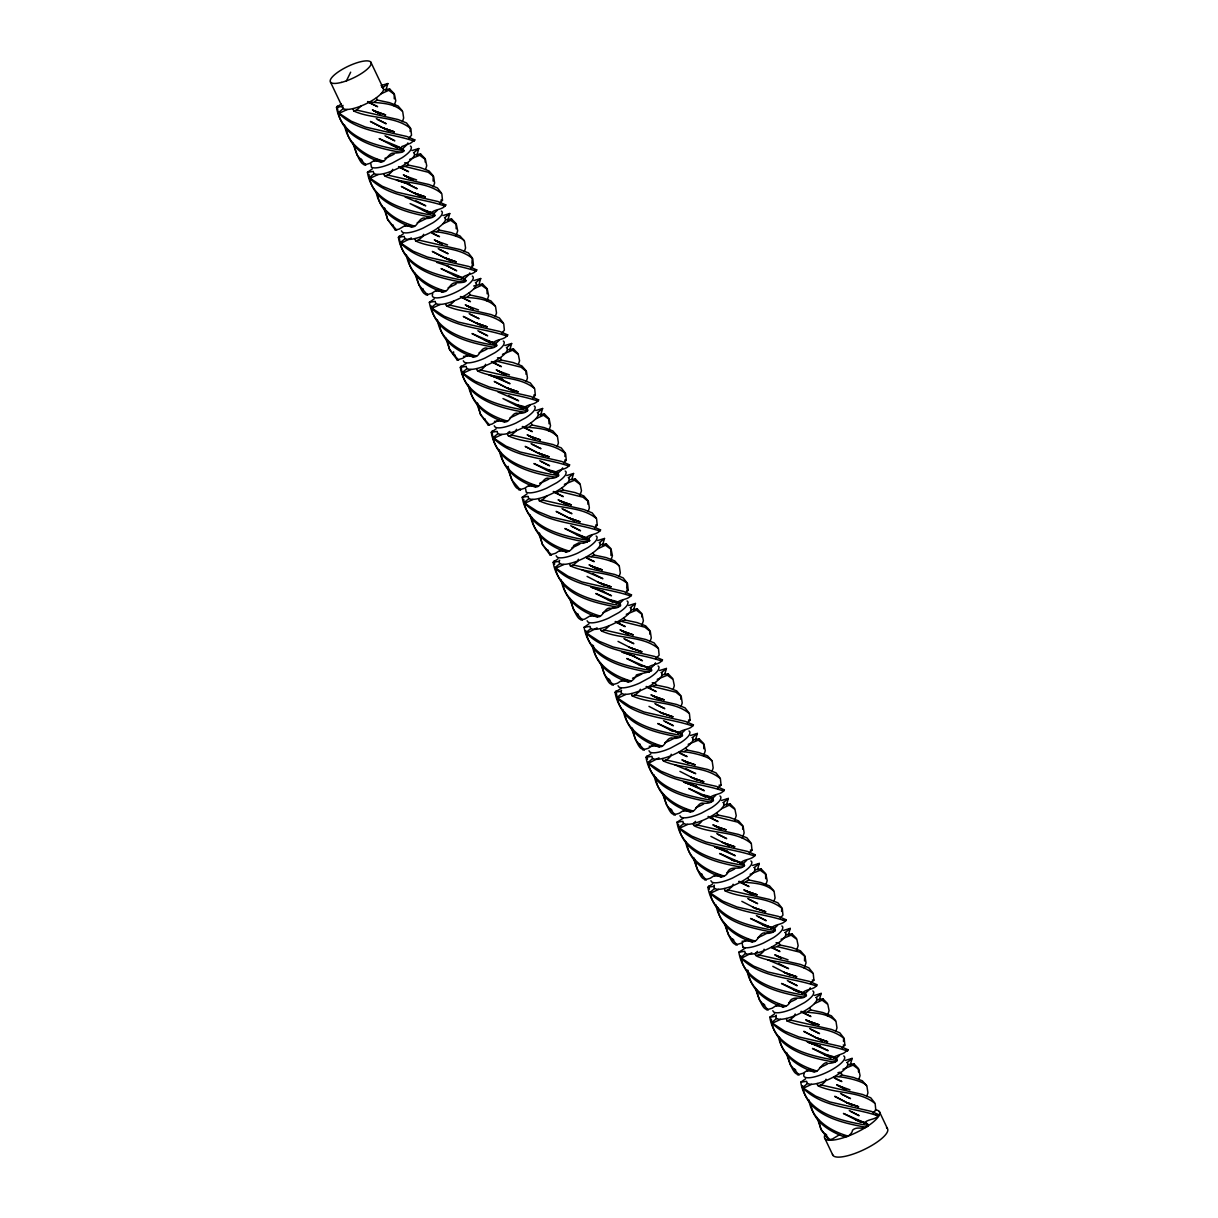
<?xml version="1.0" encoding="UTF-8"?>
<svg xmlns="http://www.w3.org/2000/svg" width="1218" height="1218" viewBox="0 0 1218 1218"><rect width="100%" height="100%" fill="white"/><g stroke="black" fill="none" stroke-linecap="round" stroke-linejoin="round"><path stroke-width="1.5" d="M719.884 875.133C720.158 879.822 729.14 874.174 728.349 870.626C732.84 865.404 739.707 870.855 744.457 865.633L743.604 863.806L731.957 859.756L743.604 863.806M781.591 1005.596C783.555 1009.326 790.741 1003.921 790.375 1000.404C795.004 995.502 801.627 1000.77 806.362 995.624L805.509 993.797L793.862 989.732L805.509 993.797M843.511 1135.952C846.54 1138.891 852.341 1133.532 852.585 1130.152C857.198 1125.63 863.638 1130.685 868.267 1125.599L867.414 1123.772L855.767 1119.707L867.414 1123.772M433.106 181.056L433.227 175.773L429.01 170.931L420.423 167.642L408.182 165.039L402.092 167.429L398.545 166.592M526.009 374.261L526.085 370.744L521.867 365.902L513.28 362.614L501.04 360.01L494.95 362.401L491.387 361.563M587.913 504.252L587.99 500.735L583.772 495.893L575.185 492.605L562.944 490.001L556.854 492.376L553.292 491.539L563.31 496.624L554.495 492.437M649.818 634.228L649.894 630.711L645.677 625.869L637.09 622.581L624.849 619.977L618.744 622.368L615.197 621.515L625.215 626.6L616.399 622.413M680.771 699.223L680.847 695.706L676.629 690.865L668.043 687.576L655.802 684.973L649.696 687.348L646.149 686.51L656.167 691.596L647.352 687.409M742.676 829.199L742.752 825.682L738.534 820.841L729.947 817.552L717.707 814.949L711.601 817.339L708.054 816.486L718.057 821.571L709.257 817.385M804.535 960.941L804.656 955.658L800.439 950.816L791.852 947.543L779.611 944.924C774.024 950.268 763.777 943.859 779.962 951.562L771.633 947.315M410.131 131.529L410.375 127.92L406.477 122.942L398.179 119.577L356.539 110.031L353.707 110.96L353.022 108.661M471.929 263.301L472.279 257.911L468.382 252.918L460.084 249.553L418.444 240.022L415.612 240.936L414.927 238.637M564.893 456.476L565.137 452.883L561.239 447.889L552.942 444.524L511.301 434.993C507.404 438.297 506.003 432.618 509.87 431.431M626.691 588.264L627.026 582.859L623.144 577.88L614.846 574.5L573.206 564.969L570.374 565.898L569.689 563.599M781.56 911.414L781.789 907.806L777.891 902.827L769.593 899.463L727.953 889.916L725.121 890.845L724.451 888.546M843.465 1041.39L843.693 1037.797L839.796 1032.803L831.498 1029.438L789.858 1019.908L787.026 1020.821L786.356 1018.522M370.851 163.821L371.414 167.201A22.518 6.394 -25.5 0 0 392.029 163.166L402.123 157.701A22.518 6.394 -25.5 0 0 410.999 149.449L411.41 147.454A22.518 6.394 -25.5 0 0 410.42 146.069M525.613 488.783L526.176 492.163A22.518 6.394 -25.5 0 0 546.791 488.114L556.885 482.648A22.518 6.394 -25.5 0 0 565.761 474.411L566.172 472.401A22.518 6.394 -25.5 0 0 565.182 471.031M742.264 943.706L742.843 947.086M379.407 160.228C383.244 166.607 388.024 153.361 392.592 153.163C419.555 152.326 391.313 144.47 379.148 138.593L397.677 148.215M410.177 226.076C416.876 230.08 417.987 218.098 423.986 217.946C426.528 218.905 429.436 218.479 432.086 217.459C441.251 213.348 424.686 211.247 422.448 209.846L434.08 213.911M441.738 291.833C449.229 293.173 448.574 283.094 455.349 282.82C482.343 282.652 450.066 273.289 441.053 268.584L458.014 277.369M472.264 356.448C479.481 359.203 479.633 348.257 485.891 347.922C488.433 348.881 491.341 348.455 493.99 347.45C503.156 343.339 486.591 341.223 484.353 339.822L495.985 343.887M503.019 420.682C508.682 425.737 511.134 413.389 516.402 413.115C526.876 414.912 535.768 406.979 515.305 404.818L526.937 408.883M534.063 485.388C538.737 491.25 542.467 478.324 547.354 478.111C557.829 479.907 566.72 471.975 546.243 469.798L557.89 473.863M564.939 551.038L566.279 552.119L569.354 551.13L573.282 547.674L573.708 545.481L578.748 542.893L583.559 543.258L589.695 540.685L588.842 538.858L577.195 534.793L588.842 538.858M595.876 615.653C601.54 620.708 603.991 608.361 609.259 608.087C619.734 609.883 628.625 601.966 608.147 599.789L619.795 603.854M627.026 680.162C628.168 685.292 636.024 678.03 636.359 674.985C644.474 672.123 664.708 671.209 639.1 664.784L650.747 668.834M657.796 746.01C664.495 749.999 665.607 738.017 671.605 737.864C674.148 738.839 677.056 738.413 679.705 737.392C688.855 733.282 672.306 731.181 670.052 729.765L681.699 733.83M688.733 810.625C694.397 815.679 696.848 803.332 702.116 803.058C712.591 804.854 721.482 796.937 701.005 794.76L712.652 798.825M744.457 865.633L744.487 865.496C718.087 861.202 681.867 853.742 676.964 822.241L683.146 818.252M750.653 940.981C757.352 944.97 758.464 932.988 764.462 932.836C767.005 933.81 769.913 933.384 772.547 932.364C781.712 928.253 765.163 926.152 762.91 924.736L774.557 928.801M806.362 995.624L806.392 995.471C779.992 991.193 743.772 983.733 738.869 952.217L745.051 948.228M828.59 1063.421C841.014 1062.416 840.009 1056.615 824.814 1054.727L836.462 1058.777M868.267 1125.599L868.297 1125.447C841.897 1121.169 805.661 1113.709 800.774 1082.193L805.585 1078.828M392.638 169.317C392.881 172.834 383.198 178.879 383.974 173.656M423.59 234.313L422.798 236.505L418.444 240.022M485.495 364.289C485.738 367.806 476.055 373.85 476.832 368.628M516.447 429.284L515.656 431.476L511.301 434.993M578.352 559.26L577.56 561.468L573.206 564.969M640.257 689.251L639.465 691.443L635.096 694.945L632.264 695.874L631.594 693.575M671.209 754.231C671.453 757.748 661.77 763.793 662.546 758.57M733.114 884.222L732.322 886.415L727.953 889.916M764.067 949.203C764.462 954.76 749.816 958.307 757.474 951.349M825.971 1079.194C826.215 1082.695 816.532 1088.74 817.308 1083.518M441.205 290.417L441.312 291.452M385.878 90.315L387.857 83.54L381.051 85.58M416.83 155.31L418.809 148.52L411.989 150.56M447.782 220.291L449.762 213.515L442.941 215.556M479.237 283.596L480.714 278.511L473.893 280.551M509.687 350.282L511.667 343.491L504.846 345.531M540.64 415.262L542.619 408.487L535.798 410.527M572.079 478.567L573.571 473.482L566.751 475.522M602.545 545.253L604.524 538.463L597.703 540.503M633.497 610.233L635.476 603.458L628.655 605.498M664.937 673.539L666.429 668.454L659.608 670.494M695.402 740.224L697.381 733.434L690.56 735.474M726.354 805.205L728.334 798.429L721.513 800.47M757.794 868.51L759.286 863.425L752.465 865.465M788.259 935.196L790.238 928.405L783.418 930.445M819.212 1000.176L821.191 993.401L814.37 995.441M850.164 1065.171L852.143 1058.396L845.322 1060.436M394.13 105.966L395.774 100.774L394.495 94.532L388.77 90.299L381.188 93.786M425.63 169.226L426.726 165.755L425.447 159.512L419.723 155.28L409.629 159.375M456.034 235.942L457.679 230.75L456.4 224.508L450.675 220.275L443.093 223.762M486.987 300.937L488.631 295.746L487.352 289.503L481.628 285.271L474.046 288.757M518.487 364.197L519.568 360.726L518.305 354.484L512.58 350.251L502.486 354.347M548.892 430.913L550.521 425.721L549.257 419.479L543.533 415.247L535.95 418.733M579.844 495.909L581.473 490.717L580.21 484.475L574.485 480.242L564.391 484.338M610.797 560.889L612.426 555.697L611.162 549.455L605.437 545.222L597.855 548.724M641.749 625.885L643.378 620.693L642.114 614.451L636.39 610.218L626.296 614.314M673.25 689.144L674.33 685.688L673.067 679.446L667.342 675.214L657.248 679.309M703.654 755.86L705.283 750.669L704.019 744.426L698.295 740.194L688.2 744.305M734.606 820.856L736.235 815.664L734.972 809.422L729.247 805.189L721.665 808.676M766.092 884.116L767.188 880.66L765.924 874.417L760.199 870.185L750.105 874.28M796.511 950.832L798.14 945.64L796.876 939.398L791.152 935.165L781.058 939.276M827.448 1015.827L829.093 1010.635L827.829 1004.393L822.104 1000.161L814.522 1003.647M858.949 1079.087L860.045 1075.631L858.781 1069.389L853.057 1065.156L842.963 1069.252M402.458 121.541L403.66 118.024L402.701 111.614C393.536 102.145 378.783 103.484 367.592 101.596L377.595 106.682L368.78 102.495M433.41 186.537L434.613 183.005L433.654 176.595L428.234 172.24L405.579 166.638M464.363 251.532L465.565 248L464.606 241.59C463.16 234.328 413.069 226.411 439.5 236.657L431.157 232.425M495.315 316.513L496.518 312.996L495.559 306.586C486.393 297.116 471.64 298.456 460.434 296.568L470.452 301.653L461.637 297.466M526.267 381.508L527.455 377.976L526.511 371.566L521.091 367.212L498.436 361.609M557.22 446.504L558.407 442.971L557.463 436.562C548.298 427.092 533.545 428.447 522.339 426.544L532.357 431.629L523.542 427.442M588.172 511.484L589.36 507.967L588.416 501.557L582.996 497.203L560.326 491.6M619.125 576.479L620.312 572.947L619.368 566.537C617.922 559.29 567.832 551.358 594.262 561.62L585.919 557.372M650.077 641.475L651.265 637.943L650.321 631.533L644.901 627.179L622.231 621.576M681.029 706.455L682.217 702.938L681.273 696.529L675.853 692.174L653.183 686.571M711.982 771.451L713.169 767.919L712.226 761.509C710.779 754.262 660.689 746.329 687.119 756.591L678.776 752.343M742.341 838.212L744.122 832.914L743.163 826.504L737.758 822.15L715.088 816.547M773.887 901.442L775.074 897.91L774.115 891.5C764.874 881.923 750.075 883.461 738.778 881.451M804.245 968.188L806.027 962.89L805.068 956.495L799.663 952.126L776.993 946.523M835.792 1031.418L836.979 1027.885L836.02 1021.476C826.87 1012.006 812.117 1013.361 800.911 1011.458L810.914 1016.543L802.114 1012.356M866.744 1096.413L867.932 1092.881L866.972 1086.471C865.541 1079.209 815.451 1071.277 841.866 1081.538L833.538 1077.306M374.626 101.657L377.23 100.059L376.423 97.821M408.182 165.039L407.893 162.953L404.604 162.862M436.531 231.633L439.135 230.035L438.328 227.796M467.484 296.629L470.087 295.03L469.28 292.792M501.04 360.01L500.75 357.925L497.462 357.833M529.388 426.604L531.992 425.006L531.185 422.768M562.944 490.001L562.137 487.763M591.278 556.58L593.897 554.982L593.09 552.744M624.849 619.977L624.042 617.739M655.802 684.973L655.512 682.887L652.224 682.796M684.135 751.552L686.754 749.953L685.947 747.715M717.707 814.949L716.9 812.71M746.04 881.543L748.659 879.944L747.852 877.706M779.611 944.924L779.322 942.854L776.033 942.747M807.945 1011.519L810.564 1009.92L809.757 1007.682M838.898 1076.514C843.282 1076.118 841.988 1070.652 837.938 1072.738M346.445 80.845L350.677 72.166M361.411 159.086L360.787 160.334L362.446 160.213M401.681 146.617L410.405 143.298L414.866 139.948L406.858 136.492L365.567 127.098L351.317 121.252L338.269 112.756L343.156 108.661M430.426 213.668C434.187 208.659 442.545 210.44 445.818 204.944L437.81 201.472L396.52 192.079L382.269 186.247L369.221 177.752L374.109 173.656M423.316 289.062L422.951 290.31M461.378 278.648C465.139 273.654 473.498 275.435 476.771 269.924L468.763 266.468L427.472 257.074L413.222 251.243L400.174 242.747L405.061 238.652M492.331 343.643C496.076 338.65 504.45 340.431 507.723 334.92L499.715 331.463L458.425 322.07L444.174 316.223L431.126 307.728L436.014 303.632M485.206 419.038L484.855 420.286M523.283 408.639C527.029 403.63 535.402 405.427 538.66 399.915L530.667 396.444L489.377 387.05L475.127 381.219L462.079 372.723L466.966 368.628M554.22 473.619C557.981 468.625 566.355 470.407 569.613 464.895L561.62 461.439L520.33 452.045L506.079 446.214L493.031 437.719L497.918 433.623M585.173 538.615C588.933 533.621 597.307 535.402 600.565 529.891L592.572 526.435L551.282 517.041L537.031 511.195L523.984 502.699L528.871 498.604M578.063 614.009L577.713 615.257M616.125 603.61C619.886 598.601 628.26 600.398 631.518 594.886L623.525 591.415L582.234 582.021L567.984 576.19L554.936 567.695L559.823 563.599M609.015 679.005L608.406 680.253L610.066 680.131M647.078 668.591C650.838 663.597 659.212 665.378 662.47 659.867L654.477 656.411L613.187 647.017L598.936 641.186L585.888 632.69L590.76 628.595M639.968 744L639.617 745.249M677.817 733.815C681.547 728.577 690.088 730.45 693.423 724.862L685.429 721.406L644.139 712.012L629.889 706.166L616.841 697.67L621.713 693.575M670.92 808.996L670.311 810.244L671.971 810.122M708.983 798.582C712.743 793.573 721.117 795.369 724.375 789.858L716.382 786.386L675.092 776.993L660.841 771.161L647.793 762.666L652.665 758.57M701.872 873.976L701.522 875.224M739.935 863.562C743.696 858.568 752.069 860.35 755.327 854.838L747.334 851.382L706.029 841.988L691.794 836.157L678.746 827.661L683.618 823.566M732.825 938.971L732.216 940.22L733.875 940.098M770.674 928.786C774.404 923.548 782.946 925.421 786.28 919.834L778.287 916.378L736.981 906.984L722.746 901.137L709.698 892.642L714.57 888.546M763.777 1003.967L763.168 1005.215L764.828 1005.094M801.84 993.553C805.6 988.544 813.974 990.341 817.232 984.829L809.239 981.358L767.934 971.964L753.698 966.133L740.651 957.637L745.523 953.542M794.73 1068.947L794.121 1070.196L795.78 1070.074M835.015 1056.478L843.739 1053.174L848.185 1049.809L840.192 1046.353L798.886 1036.96L784.651 1031.128L771.603 1022.633L776.475 1018.537M825.682 1133.943L825.073 1135.191L826.733 1135.069M863.745 1123.529C867.505 1118.535 875.879 1120.316 879.137 1114.805L871.144 1111.349L829.839 1101.955L815.588 1096.109L802.555 1087.613L807.427 1083.518M812.741 1070.104C817.065 1076.651 821.541 1061.959 827.037 1062.72M361.32 105.951L356.539 110.031M454.177 300.922C453.05 303.191 444.935 308.748 445.879 303.632M547.034 495.893L542.254 499.974L539.422 500.902L538.737 498.604M608.939 625.885C607.812 628.138 599.698 633.695 600.641 628.579M701.781 820.856C700.289 825.423 688.444 827.585 695.569 821.374M403.98 150.743C377.641 146.16 341.375 138.913 336.503 107.336L341.299 103.972M388.77 90.299L389.623 88.96L394.175 93.664L394.267 98.81M434.933 215.723C408.593 211.14 372.327 203.908 367.455 172.332L372.251 168.967M419.723 155.28L420.575 153.94L425.128 158.66L425.189 162.085M465.885 280.719C439.546 276.136 403.28 268.904 398.408 237.327L403.204 233.947M450.675 220.275L451.528 218.936L456.08 223.64L456.171 228.786M496.837 345.714C470.498 341.131 434.232 333.884 429.36 302.308L434.156 298.943M481.628 285.271L482.48 283.931L487.033 288.636L487.124 293.782M527.79 410.694C501.451 406.112 465.185 398.88 460.313 367.303L466.494 363.314M512.58 350.251L513.433 348.911L517.985 353.631M558.742 475.69C532.403 471.107 496.137 463.875 491.265 432.299L496.061 428.919M543.533 415.247L544.385 413.907L548.937 418.611L549.029 423.757M589.695 540.685C563.355 536.103 527.089 528.856 522.217 497.279L527.013 493.914M574.485 480.242L575.338 478.902L579.89 483.607M620.647 605.666C594.308 601.083 558.042 593.851 553.17 562.274L557.966 558.91M605.437 545.222L606.29 543.883L610.842 548.602L610.964 555.454M651.6 670.661C625.26 666.079 588.994 658.847 584.122 627.27L588.918 623.89M636.39 610.218L637.242 608.878L641.795 613.583L641.856 617.024M682.552 735.657C656.213 731.074 619.947 723.827 615.075 692.25L621.256 688.277M667.342 675.214L668.195 673.874L672.732 678.578M713.504 800.637C687.15 796.054 650.899 788.822 646.027 757.246L650.823 753.881M698.295 740.194L699.147 738.854L703.684 743.574L703.791 748.72M729.247 805.189L730.1 803.85L734.637 808.554M775.409 930.628C749.055 926.045 712.804 918.798 707.917 887.222L712.728 883.857M760.199 870.185L761.052 868.845L765.589 873.55L765.696 878.696M791.152 935.165L792.005 933.825L796.542 938.545M837.314 1060.604C810.96 1056.021 774.709 1048.789 769.822 1017.213L774.633 1013.833M822.104 1000.161L822.957 998.821L827.494 1003.525M853.057 1065.156L853.909 1063.816L858.446 1068.521L858.507 1071.947M354.271 145.064C354.499 148.84 361 167.399 365.05 163.851M384.766 208.217L387.476 219.24L395.211 229.806M384.66 175.955C402.777 184.466 426.148 180.614 441.829 193.692L442.469 200.27L439.85 203.01M416.175 275.055C416.404 278.815 422.89 297.39 426.955 293.842M415.612 240.936C433.73 249.462 457.1 245.61 472.782 258.688L473.421 265.265L470.803 268.006M447.128 340.035L449.381 349.216L457.115 359.797M477.623 403.188L480.334 414.211L488.068 424.777M477.517 370.927C495.635 379.437 519.005 375.586 534.687 388.664L535.326 395.241L532.708 397.981M508.134 466.357C508.835 471.199 514.179 491.037 519.812 488.814M508.469 435.907C526.587 444.433 549.957 440.581 565.624 453.659L566.279 460.237L563.66 462.977M539.528 533.179L542.238 544.187L549.973 554.769M539.422 500.902L539.285 500.842C557.433 509.429 580.864 505.546 596.576 518.655L597.231 525.217L594.612 527.973M571.379 601.844C571.531 605.224 578.398 622.779 581.717 618.79M570.374 565.898C588.492 574.409 611.862 570.557 627.529 583.635L628.183 590.212L625.565 592.953M601.89 664.998C602.118 668.758 608.604 687.333 612.669 683.785M632.386 728.151C632.812 732.399 638.78 751.719 643.622 748.765M632.264 695.874L632.127 695.813C650.29 704.4 673.721 700.517 689.434 713.626L690.088 720.188L687.47 722.944M663.795 794.973C664.023 798.734 670.509 817.308 674.574 813.761M663.216 760.869C681.349 769.38 704.72 765.528 720.386 778.606L721.041 785.184L717.676 788.518M694.29 858.127C694.717 862.374 700.685 881.695 705.526 878.757M694.169 825.85C712.302 834.376 735.672 830.524 751.339 843.602L751.993 850.179L749.375 852.92M725.7 924.949C725.928 928.725 732.414 947.3 736.479 943.737M756.652 989.945C756.865 993.705 763.366 1012.28 767.431 1008.732M756.073 955.841C774.206 964.351 797.577 960.5 813.243 973.578L813.898 980.155L810.533 983.489M787.148 1053.098C787.574 1057.346 793.542 1076.666 798.384 1073.728M787.026 1020.821L786.889 1020.76C805.052 1029.347 828.484 1025.465 844.196 1038.573L844.85 1045.151L842.232 1047.891M818.557 1119.921L820.81 1129.101L828.545 1139.683M795.171 1013.985L794.227 1016.391L789.858 1019.908M387.857 83.54L382.985 87.635M418.809 148.52L413.937 152.615M449.762 213.515L444.89 217.611M480.714 278.511L475.842 282.606M511.667 343.491L506.779 347.587M542.619 408.487L537.732 412.582M573.571 473.482L568.684 477.578M604.524 538.463L599.637 542.558M635.476 603.458L630.589 607.554M666.429 668.454L661.541 672.549M697.381 733.434L692.494 737.529M728.334 798.429L723.446 802.525M759.286 863.425L754.399 867.52M790.238 928.405L785.351 932.501M821.191 993.401L816.304 997.496M852.143 1058.396L847.256 1062.492M408.913 138.03L411.517 135.274L410.877 128.712C395.195 115.634 371.825 119.471 353.707 110.96M501.755 333.001L504.374 330.245L503.734 323.683C488.053 310.605 464.682 314.442 446.564 305.931M780.327 917.915L782.946 915.16L782.291 908.598C766.624 895.519 743.254 899.356 725.121 890.845M873.184 1112.887L875.803 1110.131L875.148 1103.569C859.482 1090.491 836.111 1094.327 817.978 1085.817M655.771 658.542L659.136 655.208L658.481 648.631C642.815 635.552 619.444 639.404 601.327 630.878M406.203 224.873L399.093 229.136L395.089 229.989M438.16 289.077L431.72 293.34L426.041 294.984M499.06 419.845L491.935 424.108L487.946 424.96M531.018 484.048L524.562 488.311L518.898 489.956M561.97 549.044L555.515 553.307L549.851 554.951M591.902 614.816L584.792 619.079L580.803 619.932M623.875 679.02L617.419 683.283L611.756 684.927M654.827 744.015L648.372 748.278L642.708 749.923M685.78 808.996L679.324 813.259L673.645 814.903M716.732 873.991L710.277 878.254L704.598 879.898M747.685 938.987L741.229 943.25L735.55 944.894M778.637 1003.967L772.182 1008.23L766.503 1009.874M809.589 1068.962L803.134 1073.225L797.455 1074.87M839.522 1134.734L832.412 1138.997L828.407 1139.865M411.334 237.936L401.575 243.037M597.048 627.879L587.274 632.979M658.953 757.855L649.179 762.955M751.811 952.826L742.036 957.927M376.651 158.858L369.815 163.364L364.136 165.009M469.493 353.829L462.673 358.336L456.994 359.98M347.237 109.529L339.67 113.061M378.189 174.509L370.622 178.041M440.094 304.5L432.527 308.032M471.046 369.48L463.464 373.012M501.999 434.476L494.417 438.008M532.936 499.471L525.369 503.004M563.888 564.452L556.321 567.984M625.793 694.443L618.226 697.975M687.698 824.419L680.131 827.951M718.65 889.414L711.084 892.946M780.555 1019.39L772.988 1022.922M811.508 1084.385L803.941 1087.918M719.031 785.184L721.041 785.184M473.711 285.986L482.48 283.931M383.716 89.873L389.623 88.96M342.425 106.423L336.503 107.336M414.668 154.853L420.575 153.94M373.378 171.418L367.455 172.332M445.621 219.849L451.528 218.936M404.33 236.414L398.408 237.327M435.283 301.394L429.36 302.308M507.51 349.825L513.433 348.911M466.235 366.39L460.313 367.303M538.463 414.82L544.385 413.907M497.188 431.385L491.265 432.299M569.415 479.816L575.338 478.902M528.14 496.365L522.217 497.279M600.367 544.796L606.29 543.883M559.092 561.361L553.17 562.274M631.32 609.792L637.242 608.878M590.03 626.356L584.122 627.27M662.272 674.787L668.195 673.874M620.982 691.337L615.075 692.25M693.225 739.768L699.147 738.854M651.934 756.332L646.027 757.246M724.177 804.763L730.1 803.85M682.887 821.328L676.964 822.241M755.13 869.759L761.052 868.845M713.839 886.323L707.917 887.222M786.082 934.739L792.005 933.825M744.792 951.304L738.869 952.217M817.034 999.734L822.957 998.821M775.744 1016.299L769.822 1017.213M847.987 1064.73L853.909 1063.816M806.697 1081.295L800.774 1082.193M442.834 205.279L445.818 204.944M783.311 920.169L786.28 919.834M876.168 1115.14L879.137 1114.805M399.474 149.083L403.128 148.916M492.331 344.055L495.635 343.811L472.005 333.565L490.534 343.187M554.236 474.046L557.539 473.787L533.91 463.556L550.856 472.34M585.188 539.026L588.492 538.782L564.863 528.536L583.392 538.158M647.093 669.017L650.397 668.758L626.768 658.527L642.145 666.474M739.95 863.988L743.254 863.729L719.625 853.498L735.002 861.446M413.206 140.07L414.866 139.948M393.399 225.208L391.739 225.33M475.111 270.046L476.771 269.924M506.064 335.041L507.723 334.92M455.304 355.184L453.644 355.306L453.583 351.835M537.016 400.037L538.66 399.915M567.969 465.017L569.613 464.895M598.921 530.013L600.565 529.891M548.161 550.155L546.501 550.277M629.873 595.008L631.518 594.886M660.826 659.989L662.47 659.867M691.778 724.984L693.423 724.862M722.731 789.98L724.375 789.858M753.683 854.96L755.327 854.838M846.54 1049.931L848.185 1049.809M433.471 213.805L410.101 203.589L430.198 214.033M526.328 408.776L502.958 398.56L523.055 409.02M619.186 603.747L595.815 593.531L612.761 602.316M681.09 733.723L657.72 723.507L673.097 731.47M712.043 798.719L688.672 788.503L705.618 797.288M773.948 928.71L750.577 918.479L767.523 927.279M804.9 993.69L781.53 983.474L798.475 992.259M835.837 1058.686L812.482 1048.47L830.996 1058.092M866.79 1123.681L843.435 1113.45L860.38 1122.25M440.855 200.117L442.469 200.27M471.808 265.113L473.421 265.265M533.712 395.089L535.326 395.241M564.665 460.084L566.279 460.237M595.617 525.065L597.231 525.217M626.57 590.06L628.183 590.212M688.474 720.036L690.088 720.188M750.379 850.027L751.993 850.179M812.284 980.003L813.898 980.155M843.237 1044.998L844.85 1045.151M401.498 152.357C375.129 148.215 338.787 138.304 337.356 105.996M432.451 217.352C407.314 212.998 372.099 204.7 368.947 174.265M463.403 282.332C437.034 278.191 400.692 268.295 399.26 235.987M494.356 347.328C469.767 342.897 435.328 335.3 431.157 305.885M525.308 412.323C498.938 408.167 462.596 398.271 461.165 365.963M556.261 477.304C529.891 473.163 493.549 463.266 492.118 430.959M587.213 542.299C562.077 537.945 526.861 529.647 523.71 499.228M618.165 607.295C594.064 602.803 560.554 595.83 555.286 567.481M649.118 672.275C624.529 667.845 590.091 660.263 585.919 630.833M680.07 737.271C656.365 732.749 624.012 726.324 617.511 699.102M711.023 802.266C686.906 797.775 653.411 790.802 648.143 762.453M741.975 867.246C716.839 862.907 681.623 854.594 678.456 824.175M772.928 932.242C748.811 927.751 715.316 920.793 710.048 892.444M803.88 997.237C779.292 992.807 744.837 985.21 740.681 955.795M834.832 1062.233C809.696 1057.879 774.481 1049.566 771.314 1019.146M865.785 1127.213C841.196 1122.783 806.742 1115.186 802.586 1085.771M377.23 100.059L389.471 102.662L398.058 105.951L402.275 110.792M439.135 230.035L451.376 232.638L459.962 235.927L464.18 240.768M470.087 295.03L482.328 297.634L490.915 300.922L495.132 305.764M531.992 425.006L544.233 427.609L552.82 430.898L557.037 435.739M593.897 554.982L606.138 557.585L614.725 560.874L618.942 565.715M686.754 749.953L698.995 752.572L707.582 755.845L711.799 760.687M748.659 879.944L760.9 882.548L769.487 885.836L773.704 890.678M810.564 1009.92L822.805 1012.523L831.392 1015.812L835.609 1020.654M841.516 1074.915L853.742 1077.519L862.344 1080.808L866.561 1085.649M387.491 175.027L429.132 184.557L437.429 187.937L441.327 192.916M449.396 305.002L491.037 314.548L499.334 317.913L503.232 322.892M480.349 369.998L521.989 379.529L530.287 382.909L534.184 387.887M542.254 499.974L583.894 509.52L592.192 512.885L596.089 517.863M604.158 629.965L645.799 639.496L654.081 642.86L657.979 647.854M635.096 694.945L676.751 704.491L685.034 707.856L688.931 712.834M666.048 759.941L707.688 769.471L715.986 772.851L719.884 777.83M697 824.936L738.641 834.467L746.938 837.832L750.836 842.826M758.905 954.912L800.546 964.443L808.843 967.823L812.741 972.801M820.81 1084.888L862.451 1094.434L870.748 1097.799L874.646 1102.777M566.279 552.119L566.446 552.165C550.551 546.791 533.514 535.539 531.87 517.361M396.657 180.249L409.948 184.542L396.109 179.731M489.514 375.22L502.806 379.514L488.966 374.702L510.022 383.716L500.111 378.646M436.531 262.296L449.031 266.559M591.293 587.243L603.793 591.522M622.246 652.239L634.745 656.502L621.622 651.752M684.151 782.215L696.65 786.493L683.587 781.865L704.339 790.726L694.519 785.671M715.088 847.21L727.603 851.473L714.479 846.723L735.291 855.721L725.471 850.666M807.945 1042.182L820.46 1046.445L807.397 1041.832L828.149 1050.692L818.329 1045.638M414.242 141.197C388.923 132.138 358.229 133.478 338.269 112.756M445.194 206.192C419.875 197.133 389.181 198.473 369.221 177.752M476.147 271.172C450.827 262.114 420.134 263.453 400.174 242.747M507.099 336.168C481.78 327.109 451.086 328.449 431.126 307.728M538.051 401.164C512.732 392.105 482.039 393.444 462.079 372.723M569.004 466.144C543.685 457.085 512.991 458.425 493.031 437.719M599.956 531.139C574.637 522.08 543.944 523.42 523.984 502.699M630.909 596.135C605.59 587.076 574.896 588.416 554.936 567.695M661.861 661.13C636.542 652.056 605.848 653.396 585.888 632.69M692.814 726.111C667.494 717.052 636.801 718.392 616.841 697.67M723.766 791.106C698.447 782.047 667.738 783.387 647.793 762.666M754.718 856.102C729.338 847.012 698.736 848.398 678.746 827.661M785.671 921.082C760.352 912.023 729.643 913.363 709.698 892.642M816.623 986.078C791.304 977.019 760.595 978.359 740.651 957.637M847.576 1051.073C822.196 1041.984 791.593 1043.369 771.603 1022.633M878.528 1116.053C853.209 1106.995 822.5 1108.334 802.555 1087.613M380.458 114.066L372.404 109.894L380.625 114.096L373.759 110.701L385.68 114.949M394.419 131.925L382.665 127.844L394.084 131.833L382.589 127.723L370.424 121.465L389.075 131.133M416.632 179.944L404.711 175.697L413.222 179.929L403.356 174.874L409.796 178.224M425.371 196.92L413.618 192.84L401.377 186.461L421.611 196.966M447.585 244.925L435.663 240.677L442.469 244.072L434.308 239.87L442.362 244.042M456.324 261.916L444.57 257.82L455.989 261.824L444.494 257.698L432.329 251.441L450.98 261.124M478.537 309.92L466.616 305.672L473.421 309.067L465.261 304.865L473.315 309.037M487.276 326.911L475.522 322.816L486.941 326.805L475.446 322.694L463.282 316.436L481.932 326.104M509.489 374.916L497.568 370.668L506.079 374.916L496.213 369.846L505.881 374.855M518.229 391.891L506.475 387.811L517.894 391.8L506.399 387.689L494.234 381.432L514.468 391.937M528.582 435.785L540.442 439.896M549.181 456.887L537.427 452.791L548.846 456.796L537.351 452.67L525.186 446.412L543.837 456.095M566.172 504.008L558.118 499.837L567.984 504.891L559.473 500.644L571.394 504.891M580.133 521.883L568.38 517.787L579.798 521.776L568.304 517.665L556.139 511.408L574.789 521.076M590.486 565.761L602.347 569.887M611.071 586.863L599.317 582.783L587.091 576.403M628.183 634.015L621.378 630.62L633.299 634.882M642.023 651.858L630.269 647.763L641.703 651.767L630.208 647.641L618.028 641.399M652.391 695.752L664.252 699.863M672.975 716.854L661.222 712.758L648.981 706.379M683.344 760.732L695.204 764.858M703.928 781.834L692.174 777.754L703.593 781.743L692.098 777.632L679.933 771.375M714.296 825.728L726.156 829.854M734.88 846.83L723.127 842.734L734.545 846.738L723.05 842.612L710.886 836.37M757.109 894.834L745.249 890.723L753.698 894.834L743.833 889.779L753.5 894.788M765.833 911.825L754.079 907.73L765.498 911.734L754.003 907.608L741.838 901.35M788.061 959.83L776.14 955.582L781.24 958.124L774.785 954.76L781.362 958.14M796.785 976.806L785.031 972.725L772.791 966.346M819.014 1024.825L807.153 1020.699L813.898 1023.973L805.737 1019.755L813.791 1023.927M827.738 1041.801L815.984 1037.706L827.403 1041.71L815.908 1037.584L803.743 1031.341L822.394 1041.009M849.966 1089.805L838.045 1085.558L846.556 1089.805L836.69 1084.751L846.358 1089.76M858.69 1106.797L846.936 1102.701L834.695 1096.322L851.763 1105.168M373.759 110.701L385.375 114.842M540.137 439.805L528.521 435.648L535.326 439.043L527.166 434.841L535.22 439.013M559.473 500.644L571.09 504.785M602.042 569.78L590.426 565.639L595.526 568.182M621.378 630.62L632.995 634.776M663.947 699.756L652.33 695.615L660.841 699.863L650.975 694.808L660.643 699.817M694.884 764.752L683.283 760.611L688.383 763.153L681.928 759.788L688.505 763.168M725.837 829.747L714.235 825.606L721.041 829.001L712.88 824.784L720.934 828.956M405.015 196.951L425.767 205.812L415.962 200.757M497.873 391.922L518.624 400.783L508.804 395.728M590.73 586.893L611.482 595.754L601.662 590.7M581.854 569.811L602.88 578.687L592.953 573.617M674.711 764.782L695.737 773.658L685.81 768.588M767.568 959.754L788.594 968.63L778.667 963.56M383.64 161.187C365.948 156.132 347.48 144.714 344.572 125.012M414.592 226.167C397.692 221.143 379.3 210.699 376.103 191.789M445.544 291.163C427.853 286.108 409.385 274.689 406.477 254.988M476.497 356.158C458.805 351.104 440.337 339.685 437.429 319.984M507.449 421.139C489.758 416.084 471.29 404.665 468.382 384.979M538.402 486.134C520.71 481.08 502.242 469.661 499.334 449.96M569.354 551.13C551.663 546.075 533.195 534.656 530.287 514.955M600.307 616.11C582.6 611.055 564.147 599.637 561.239 579.951M631.259 681.106C613.552 676.051 595.1 664.632 592.192 644.946M662.211 746.101C644.505 741.046 626.052 729.628 623.144 709.927M693.164 811.081C675.457 806.042 657.004 794.608 654.096 774.922M724.116 876.077C707.201 871.053 688.825 860.608 685.627 841.699M755.053 941.072C737.362 936.018 718.909 924.599 716.001 904.898M786.006 1006.053C768.314 1001.013 749.862 989.579 746.954 969.893M816.958 1071.048C800.059 1066.024 781.682 1055.58 778.485 1036.67M847.911 1136.044C830.219 1130.989 811.767 1119.57 808.859 1099.869M380.747 162.222C364.837 156.848 347.8 145.597 346.171 127.403M411.699 227.203C396.52 221.904 379.712 211.612 377.519 194.256M442.652 292.198C426.742 286.824 409.705 275.588 408.076 257.394M473.604 357.194C458.425 351.88 441.616 341.588 439.424 324.232M504.541 422.174C488.646 416.8 471.61 405.564 469.965 387.37M535.494 487.17C519.599 481.795 502.562 470.559 500.918 452.365M597.399 617.145C581.504 611.771 564.467 600.535 562.823 582.341M628.351 682.141C611.664 676.706 594.567 664.449 593.379 645.479M659.303 747.136C643.409 741.762 626.356 730.511 624.727 712.332M690.256 812.117C674.361 806.742 657.309 795.506 655.68 777.312M721.208 877.112C706.044 871.814 689.236 861.507 687.043 844.165M752.161 942.108C736.266 936.733 719.214 925.482 717.585 907.303M783.113 1007.103C766.426 1001.653 749.329 989.412 748.141 970.441M814.066 1072.084C798.171 1066.709 781.119 1055.473 779.49 1037.279M845.018 1137.079C830.509 1131.872 814.172 1122.433 811.249 1105.974M399.732 167.49L408.548 171.677L400.204 167.429M492.59 362.462L501.405 366.648L493.062 362.401M740.209 882.38L749.009 886.567L739.006 881.482M377.61 119.516L386.213 123.749L376.301 118.679M408.563 184.512L417.165 188.744L407.254 183.674M439.515 249.492L448.117 253.725L438.206 248.67M470.468 314.488L479.07 318.72L469.158 313.65M532.373 444.463L540.975 448.696L531.063 443.641M563.325 509.459L571.927 513.691L562.016 508.622M625.23 639.45L633.832 643.667L623.905 638.613M656.182 704.43L664.784 708.663L654.858 703.593M718.087 834.421L726.689 838.639L716.763 833.584M749.04 899.402L757.642 903.634L747.715 898.564M810.944 1029.393L819.531 1033.61L809.62 1028.555M841.897 1094.373L850.484 1098.606L840.572 1093.536M386.441 136.538L394.815 140.816L385.01 135.761M448.346 266.514L456.72 270.792L446.899 265.752M479.298 331.509L487.672 335.787L477.852 330.733M541.203 461.485L549.577 465.763L539.757 460.724M572.155 526.481L580.529 530.759L570.709 525.704M634.06 656.456L642.434 660.75L632.614 655.695M665.013 721.452L673.387 725.73L663.566 720.691M757.855 916.423L766.244 920.701L756.424 915.662M788.807 981.419L797.196 985.697L787.376 980.642M850.712 1111.395L859.101 1115.673L849.281 1110.633M595.648 568.197L589.07 564.817L598.738 569.826M628.244 634.03L620.023 629.813L628.077 633.984M597.779 581.899L604.143 585.234M628.732 646.895L631.914 648.57M659.684 711.891L664.449 714.387M690.636 776.871L697 780.205M721.589 841.866L729.552 846.038M752.541 906.862L757.307 909.359M783.494 971.857L789.858 975.176M365.75 165.161L357.026 155.021L352.672 142.673M396.703 230.141L387.979 220.016L383.624 207.669M427.655 295.137L418.931 285.012L414.577 272.665M458.607 360.132L449.884 349.992L445.529 337.645M489.56 425.112L480.836 414.988L476.482 402.64M520.512 490.108L511.788 479.983L507.434 467.636M551.465 555.104L542.741 544.964L538.386 532.616M582.417 620.084L573.693 609.959L569.339 597.612M613.37 685.079L604.646 674.955L600.291 662.607M644.322 750.075L635.598 739.935L631.244 727.588M675.274 815.055L666.551 804.931L662.196 792.583M706.227 880.051L697.503 869.926L693.149 857.579M737.179 945.046L728.455 934.906L724.101 922.559M768.132 1010.026L759.408 999.902L755.053 987.554M799.084 1075.022L790.36 1064.897L786.006 1052.55M830.021 1140.018L821.313 1129.878L816.958 1117.53M401.392 230.826L402.366 232.196A22.518 6.394 -25.5 0 0 422.981 228.162L433.075 222.681A22.518 6.394 -25.5 0 0 441.951 214.444L442.362 212.434A22.518 6.394 -25.5 0 0 441.373 211.064M463.297 360.802L464.271 362.172A22.518 6.394 -25.5 0 0 484.886 358.138L494.98 352.672A22.518 6.394 -25.5 0 0 503.856 344.42L504.267 342.425A22.518 6.394 -25.5 0 0 503.278 341.04M494.249 425.798L495.224 427.168A22.518 6.394 -25.5 0 0 515.838 423.133L525.932 417.652A22.518 6.394 -25.5 0 0 534.809 409.415L535.22 407.406A22.518 6.394 -25.5 0 0 534.23 406.036M556.154 555.773L557.128 557.144A22.518 6.394 -25.5 0 0 577.743 553.109L587.837 547.643A22.518 6.394 -25.5 0 0 596.713 539.391L597.125 537.397A22.518 6.394 -25.5 0 0 596.135 536.027M587.091 620.769L588.081 622.139A22.518 6.394 -25.5 0 0 608.696 618.105L618.79 612.624A22.518 6.394 -25.5 0 0 627.666 604.387L628.077 602.377A22.518 6.394 -25.5 0 0 627.087 601.007M618.044 685.749L619.033 687.135A22.518 6.394 -25.5 0 0 639.648 683.085L649.742 677.619A22.518 6.394 -25.5 0 0 658.618 669.382L659.029 667.373A22.518 6.394 -25.5 0 0 658.04 666.002M648.996 750.745L649.986 752.115A22.518 6.394 -25.5 0 0 670.6 748.08L680.695 742.615A22.518 6.394 -25.5 0 0 689.571 734.363L689.982 732.368A22.518 6.394 -25.5 0 0 688.992 730.983M679.948 815.74L680.938 817.111A22.518 6.394 -25.5 0 0 701.553 813.076L711.647 807.61A22.518 6.394 -25.5 0 0 720.523 799.358L720.934 797.364A22.518 6.394 -25.5 0 0 719.945 795.978M710.901 880.721L711.891 882.106A22.518 6.394 -25.5 0 0 732.505 878.056L742.599 872.59A22.518 6.394 -25.5 0 0 751.476 864.354L751.887 862.344A22.518 6.394 -25.5 0 0 750.897 860.974M772.806 1010.712L773.795 1012.082A22.518 6.394 -25.5 0 0 794.41 1008.047L804.504 1002.581A22.518 6.394 -25.5 0 0 813.38 994.33L813.791 992.335A22.518 6.394 -25.5 0 0 812.802 990.95M879.335 1111.547L887.374 1128.447M370.851 62.194L383.228 88.198M330.504 82.124L342.897 108.128M824.89 1138.449L832.929 1155.349M708.785 885.897L709.409 889.17M646.88 755.906L647.504 759.179M615.927 690.926L616.871 695.828M554.023 560.935L554.662 564.208M469.813 272.939A22.518 6.394 -25.5 0 1 465.002 278.237M456.095 284.053A22.518 6.394 -25.5 0 1 448.148 287.798M440.444 290.371A22.518 6.394 -25.5 0 1 436.029 291.239M472.325 276.06A22.518 6.394 -25.5 0 1 453.933 293.142A22.518 6.394 -25.5 0 1 432.755 293.812M407.908 142.948A22.518 6.394 -25.5 0 1 403.097 148.261M394.19 154.062A22.518 6.394 -25.5 0 1 384.903 158.34M378.539 160.38A22.518 6.394 -25.5 0 1 374.124 161.248M413.526 152.57A22.518 6.394 -25.5 0 1 397.784 168.404A22.518 6.394 -25.5 0 1 373.53 172.332M444.479 217.565A22.518 6.394 -25.5 0 1 428.736 233.399A22.518 6.394 -25.5 0 1 404.483 237.312M437.079 210.44A22.518 6.394 -25.5 0 1 434.05 213.241M428.447 217.154A22.518 6.394 -25.5 0 1 417.195 222.803M409.492 225.376A22.518 6.394 -25.5 0 1 405.076 226.243M537.321 412.537A22.518 6.394 -25.5 0 1 521.593 428.371A22.518 6.394 -25.5 0 1 497.34 432.283M562.655 467.91A22.518 6.394 -25.5 0 1 557.859 473.208M548.953 479.024A22.518 6.394 -25.5 0 1 539.665 483.287M533.301 485.343A22.518 6.394 -25.5 0 1 528.886 486.21M506.384 347.541A22.518 6.394 -25.5 0 1 490.641 363.375A22.518 6.394 -25.5 0 1 466.387 367.303M498.984 340.416A22.518 6.394 -25.5 0 1 495.954 343.232M487.048 349.033A22.518 6.394 -25.5 0 1 479.1 352.778M471.396 355.351A22.518 6.394 -25.5 0 1 463.495 356.326M475.431 282.561A22.518 6.394 -25.5 0 1 459.688 298.395A22.518 6.394 -25.5 0 1 435.435 302.308M568.273 477.532A22.518 6.394 -25.5 0 1 552.546 493.366A22.518 6.394 -25.5 0 1 528.292 497.279M529.937 405.411A22.518 6.394 -25.5 0 1 526.907 408.213M521.304 412.126A22.518 6.394 -25.5 0 1 510.053 417.774M502.349 420.347A22.518 6.394 -25.5 0 1 494.447 421.321M591.841 535.387A22.518 6.394 -25.5 0 1 588.812 538.204M579.905 544.004A22.518 6.394 -25.5 0 1 571.958 547.75M564.254 550.323A22.518 6.394 -25.5 0 1 559.838 551.191M655.512 662.881A22.518 6.394 -25.5 0 1 650.716 668.18M641.81 673.996A22.518 6.394 -25.5 0 1 632.523 678.259M626.159 680.314A22.518 6.394 -25.5 0 1 621.743 681.182M692.083 737.484A22.518 6.394 -25.5 0 1 676.355 753.318A22.518 6.394 -25.5 0 1 652.102 757.246M599.226 542.512A22.518 6.394 -25.5 0 1 580.834 559.61A22.518 6.394 -25.5 0 1 559.656 560.265M622.779 600.383A22.518 6.394 -25.5 0 1 619.764 603.184M614.161 607.097A22.518 6.394 -25.5 0 1 602.91 612.745M595.206 615.318A22.518 6.394 -25.5 0 1 590.791 616.186M630.178 607.508A22.518 6.394 -25.5 0 1 614.451 623.342A22.518 6.394 -25.5 0 1 590.197 627.255M684.683 730.358A22.518 6.394 -25.5 0 1 681.669 733.175M676.066 737.088A22.518 6.394 -25.5 0 1 664.815 742.721M657.111 745.309A22.518 6.394 -25.5 0 1 649.209 746.284M661.13 672.503A22.518 6.394 -25.5 0 1 642.739 689.586A22.518 6.394 -25.5 0 1 621.561 690.256M715.636 795.354A22.518 6.394 -25.5 0 1 712.621 798.171M703.715 803.971A22.518 6.394 -25.5 0 1 695.767 807.717M688.063 810.29A22.518 6.394 -25.5 0 1 683.648 811.158M753.988 867.475A22.518 6.394 -25.5 0 1 735.596 884.557A22.518 6.394 -25.5 0 1 714.418 885.227M746.588 860.334A22.518 6.394 -25.5 0 1 743.574 863.151M734.667 868.967A22.518 6.394 -25.5 0 1 726.72 872.712M719.016 875.285A22.518 6.394 -25.5 0 1 714.601 876.153M723.035 802.479A22.518 6.394 -25.5 0 1 707.308 818.313A22.518 6.394 -25.5 0 1 683.054 822.226M777.541 925.33A22.518 6.394 -25.5 0 1 774.526 928.146M768.908 932.059A22.518 6.394 -25.5 0 1 757.672 937.693M749.968 940.281A22.518 6.394 -25.5 0 1 742.066 941.255M742.843 947.086A22.518 6.394 -25.5 0 0 763.458 943.052L773.552 937.586A22.518 6.394 -25.5 0 0 782.428 929.334L782.839 927.34A22.518 6.394 -25.5 0 0 781.849 925.969M784.94 932.455A22.518 6.394 -25.5 0 1 769.213 948.289A22.518 6.394 -25.5 0 1 744.959 952.217M810.275 987.828A22.518 6.394 -25.5 0 1 805.463 993.142M796.572 998.943A22.518 6.394 -25.5 0 1 788.625 1002.688M779.368 1005.626A22.518 6.394 -25.5 0 1 776.49 1006.129M886.476 1127.64A30.404 8.617 -25.5 0 1 865.237 1149.016A30.404 8.617 -25.5 0 1 832.503 1154.299M875.316 1109.857A30.404 8.617 -25.5 0 1 857.198 1132.116A30.404 8.617 -25.5 0 1 825.012 1134.704M839.446 1055.321A22.518 6.394 -25.5 0 1 836.416 1058.122M827.524 1063.938A22.518 6.394 -25.5 0 1 819.577 1067.684M811.873 1070.257A22.518 6.394 -25.5 0 1 807.443 1071.124M843.754 1055.945A22.518 6.394 -25.5 0 1 825.362 1073.028A22.518 6.394 -25.5 0 1 804.169 1073.697M381.569 87.178A22.518 6.394 -25.5 0 1 365.507 104.063A22.518 6.394 -25.5 0 1 342.989 105.342M815.893 997.451A22.518 6.394 -25.5 0 1 797.501 1014.548A22.518 6.394 -25.5 0 1 776.323 1015.203M846.845 1062.446A22.518 6.394 -25.5 0 1 831.118 1078.28A22.518 6.394 -25.5 0 1 806.864 1082.193M756.789 894.728L745.249 890.723L756.789 894.728M818.694 1024.719L807.153 1020.699L818.694 1024.719M425.036 196.829L413.618 192.84L425.036 196.829M610.751 586.771L599.317 582.783L610.751 586.771M672.656 716.747L661.222 712.758L672.656 716.747M796.45 976.714L785.031 972.725L796.45 976.714M858.355 1106.705L846.936 1102.701L858.355 1106.705M402.777 148.84L391.496 144.851L402.777 148.84M464.682 278.815L453.401 274.826L464.682 278.815M696.194 786.478L683.587 781.865L696.194 786.478M820.003 1046.445L807.397 1041.832L820.003 1046.445M341.39 82.413A22.518 6.394 -25.5 0 0 371.17 62.971A22.518 6.394 -25.5 0 0 339.472 71.101A22.518 6.394 -25.5 0 0 341.39 82.413"/></g></svg>
